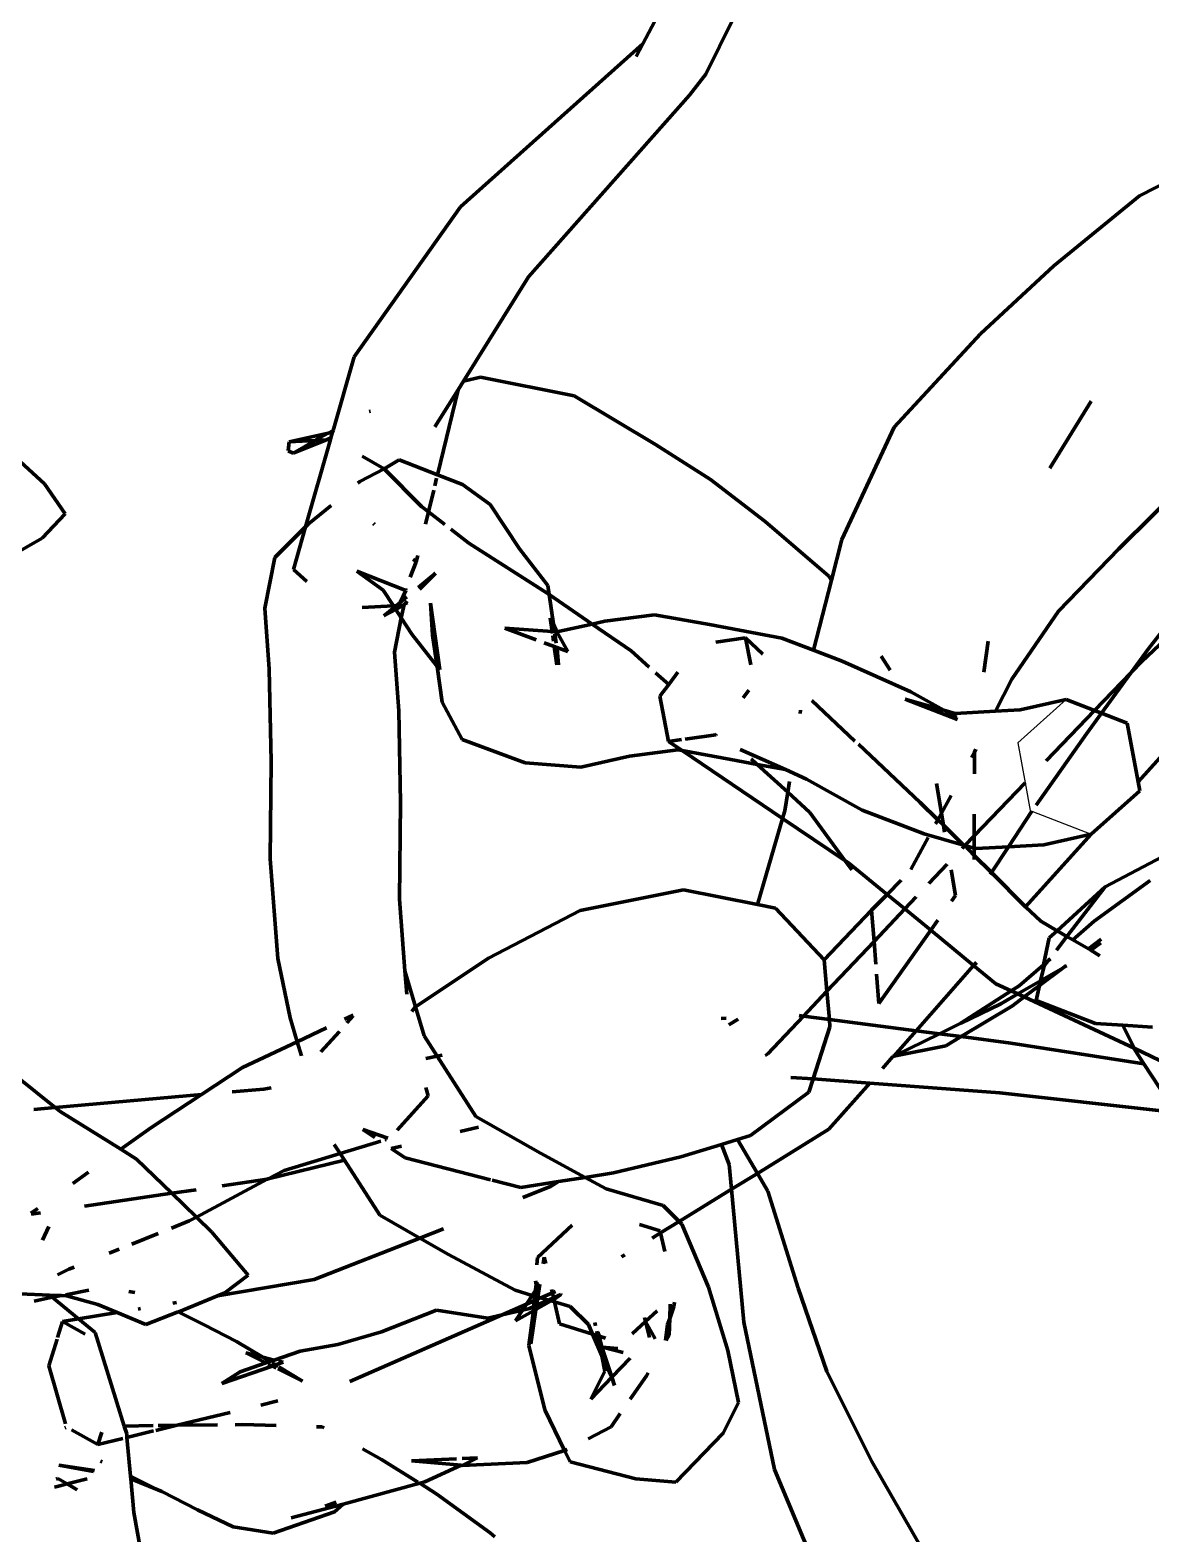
# Model space of a CAD drawing. Header units: millimetres. Extents: x 4307 to 31003, y 2809 to 20009.
# Drawn here: x 8052.2 to 8106, y 17218.3 to 17290.5 of the extents above; entities that cross this region are included whole.
import ezdxf

# ---------------------------------------------------------------- set-up
doc = ezdxf.new("R2010")
doc.units = ezdxf.units.MM
doc.layers.add('ProfileEdges', color=7, linetype='Continuous')

msp = doc.modelspace()

# ---------------------------------------------------------------- linework, layer by layer
for p, q in [((8101.981, 17258.342), (8099.652, 17256.252)), ((8099.652, 17256.252), (8100.007, 17254.338)), ((8100.007, 17254.338), (8100.252, 17253.016)), ((8100.252, 17253.016), (8100.336, 17252.983)), ((8100.336, 17252.983), (8103.181, 17251.87))]:
    msp.add_line(p, q)
at = {"layer": 'ProfileEdges', "lineweight": 211}
for p, q in [((8084.227, 17294.644), (8081.653, 17289.806)), ((8085.992, 17291.007), (8084.674, 17288.353)), ((8081.653, 17289.806), (8072.912, 17281.981)), ((8081.653, 17289.806), (8081.332, 17289.204)), ((8083.891, 17287.336), (8084.674, 17288.353)), ((8076.175, 17278.617), (8083.891, 17287.336)), ((8105.499, 17282.518), (8110.691, 17285.163)), ((8101.378, 17279.156), (8105.499, 17282.518)), ((8067.804, 17274.791), (8072.912, 17281.981)), ((8097.862, 17275.892), (8101.378, 17279.156)), ((8073.051, 17273.623), (8076.175, 17278.617)), ((8093.719, 17271.402), (8097.862, 17275.892)), ((8066.789, 17271.241), (8067.804, 17274.791)), ((8073.864, 17273.808), (8073.051, 17273.623)), ((8078.369, 17272.909), (8073.864, 17273.808)), ((8071.677, 17271.427), (8072.79, 17273.206)), ((8072.79, 17273.206), (8071.798, 17269.121)), ((8072.79, 17273.206), (8073.051, 17273.623)), ((8049.012, 17272.273), (8052.937, 17268.686)), ((8082.26, 17270.577), (8078.369, 17272.909)), ((8101.2, 17269.438), (8103.174, 17272.652)), ((8068.578, 17272.184), (8068.527, 17272.157)), ((8064.68, 17270.706), (8066.548, 17271.115)), ((8066.144, 17270.902), (8065.925, 17270.775)), ((8066.548, 17271.115), (8066.144, 17270.902)), ((8066.689, 17270.892), (8066.473, 17270.806)), ((8066.789, 17271.241), (8066.548, 17271.115)), ((8066.548, 17271.115), (8066.766, 17271.162)), ((8066.667, 17270.817), (8066.689, 17270.892)), ((8066.689, 17270.892), (8066.766, 17271.162)), ((8066.766, 17271.162), (8066.789, 17271.241)), ((8091.209, 17266.019), (8093.719, 17271.402)), ((8064.639, 17270.272), (8064.68, 17270.706)), ((8064.868, 17270.167), (8064.639, 17270.272)), ((8064.68, 17270.706), (8065.925, 17270.775)), ((8066.473, 17270.806), (8064.868, 17270.167)), ((8065.925, 17270.775), (8064.868, 17270.167)), ((8065.466, 17266.619), (8066.667, 17270.817)), ((8065.925, 17270.775), (8066.473, 17270.806)), ((8066.473, 17270.806), (8066.667, 17270.817)), ((8084.907, 17268.893), (8082.26, 17270.577)), ((8068.079, 17268.806), (8069.241, 17269.403)), ((8068.191, 17270.019), (8069.241, 17269.403)), ((8069.241, 17269.403), (8069.96, 17269.837)), ((8069.241, 17269.403), (8071.04, 17267.596)), ((8071.798, 17269.121), (8069.96, 17269.837)), ((8108.618, 17269.652), (8104.511, 17265.562)), ((8052.937, 17268.686), (8053.935, 17267.253)), ((8068.079, 17268.806), (8067.981, 17268.726)), ((8071.759, 17268.96), (8071.671, 17268.598)), ((8072.998, 17268.654), (8071.798, 17269.121)), ((8087.53, 17266.879), (8084.907, 17268.893)), ((8071.62, 17268.391), (8071.366, 17267.344)), ((8074.337, 17267.703), (8072.998, 17268.654)), ((8053.935, 17267.253), (8052.824, 17266.075)), ((8066.691, 17267.656), (8065.596, 17266.748)), ((8071.04, 17267.596), (8071.366, 17267.344)), ((8071.366, 17267.344), (8071.222, 17266.753)), ((8071.366, 17267.344), (8072.158, 17266.732)), ((8075.731, 17265.567), (8074.337, 17267.703)), ((8065.466, 17266.619), (8064.001, 17265.16)), ((8064.884, 17264.585), (8065.466, 17266.619)), ((8065.596, 17266.748), (8065.466, 17266.619)), ((8068.73, 17266.79), (8068.782, 17266.743)), ((8072.446, 17266.509), (8073.31, 17265.841)), ((8090.585, 17264.252), (8087.53, 17266.879)), ((8052.824, 17266.075), (8048.572, 17263.653)), ((8073.31, 17265.841), (8077.067, 17263.444)), ((8090.707, 17264.065), (8091.209, 17266.019)), ((8112.094, 17266.263), (8105.602, 17260.161)), ((8063.506, 17262.723), (8064.001, 17265.16)), ((8070.634, 17265.074), (8070.782, 17264.941)), ((8070.857, 17265.251), (8070.782, 17264.941)), ((8077.101, 17263.811), (8075.731, 17265.567)), ((8104.511, 17265.562), (8101.61, 17262.576)), ((8065.523, 17264.009), (8064.884, 17264.585)), ((8067.932, 17264.491), (8069.193, 17263.59)), ((8067.932, 17264.491), (8070.282, 17263.576)), ((8070.782, 17264.941), (8070.491, 17264.212)), ((8071.709, 17264.408), (8070.876, 17263.718)), ((8070.937, 17263.64), (8071.709, 17264.408)), ((8108.714, 17264.363), (8105.914, 17260.758)), ((8070.271, 17263.66), (8070.282, 17263.576)), ((8077.163, 17263.378), (8077.101, 17263.811)), ((8089.845, 17260.708), (8090.707, 17264.065)), ((8090.707, 17264.065), (8090.585, 17264.252)), ((8069.193, 17263.59), (8069.682, 17262.841)), ((8069.798, 17262.664), (8070.195, 17262.902)), ((8070.005, 17262.995), (8069.829, 17262.849)), ((8070.005, 17262.995), (8069.95, 17262.857)), ((8070.282, 17263.576), (8070.005, 17262.995)), ((8070.325, 17263.261), (8070.005, 17262.995)), ((8070.064, 17262.256), (8070.195, 17262.902)), ((8070.195, 17262.902), (8070.353, 17263.06)), ((8070.195, 17262.902), (8070.365, 17262.976)), ((8071.459, 17262.968), (8071.918, 17259.754)), ((8071.569, 17261.418), (8071.459, 17262.968)), ((8077.067, 17263.444), (8077.163, 17263.378)), ((8077.365, 17261.958), (8077.163, 17263.378)), ((8077.163, 17263.378), (8079.218, 17261.959)), ((8063.725, 17259.798), (8063.506, 17262.723)), ((8069.682, 17262.841), (8068.182, 17262.75)), ((8069.73, 17262.767), (8069.227, 17262.35)), ((8069.227, 17262.35), (8069.798, 17262.664)), ((8069.829, 17262.849), (8069.682, 17262.841)), ((8069.682, 17262.841), (8069.73, 17262.767)), ((8069.829, 17262.849), (8069.73, 17262.767)), ((8069.73, 17262.767), (8069.798, 17262.664)), ((8069.731, 17260.616), (8070.064, 17262.256)), ((8069.798, 17262.664), (8070.064, 17262.256)), ((8069.95, 17262.857), (8069.829, 17262.849)), ((8070.064, 17262.256), (8070.571, 17261.481)), ((8077.304, 17261.597), (8077.211, 17262.25)), ((8077.365, 17261.958), (8077.211, 17262.25)), ((8079.833, 17262.097), (8082.218, 17262.407)), ((8082.218, 17262.407), (8084.862, 17261.932)), ((8101.61, 17262.576), (8099.371, 17259.314)), ((8070.571, 17261.481), (8071.783, 17259.926)), ((8075.03, 17261.766), (8076.54, 17261.204)), ((8075.03, 17261.766), (8077.304, 17261.597)), ((8077.318, 17261.5), (8077.304, 17261.597)), ((8077.304, 17261.597), (8077.418, 17261.589)), ((8077.418, 17261.589), (8077.365, 17261.958)), ((8077.528, 17261.58), (8077.365, 17261.958)), ((8077.425, 17261.541), (8077.418, 17261.589)), ((8077.418, 17261.589), (8077.528, 17261.58)), ((8077.495, 17261.045), (8077.431, 17261.496)), ((8077.528, 17261.58), (8079.218, 17261.959)), ((8078.064, 17260.636), (8077.528, 17261.58)), ((8079.218, 17261.959), (8079.833, 17262.097)), ((8079.218, 17261.959), (8081.091, 17260.666)), ((8084.862, 17261.932), (8088.326, 17261.288)), ((8071.783, 17259.926), (8071.569, 17261.418)), ((8076.928, 17261.059), (8077.407, 17260.881)), ((8077.371, 17261.134), (8077.331, 17261.41)), ((8077.535, 17259.995), (8077.407, 17260.881)), ((8077.407, 17260.881), (8077.525, 17260.837)), ((8077.559, 17260.597), (8077.525, 17260.837)), ((8077.525, 17260.837), (8078.064, 17260.636)), ((8085.169, 17261.094), (8086.584, 17261.293)), ((8087.421, 17260.506), (8086.584, 17261.293)), ((8086.584, 17261.293), (8086.836, 17260)), ((8089.845, 17260.708), (8088.326, 17261.288)), ((8098.03, 17259.643), (8098.232, 17261.142)), ((8105.914, 17260.758), (8105.097, 17259.635)), ((8069.941, 17257.794), (8069.731, 17260.616)), ((8077.559, 17260.597), (8077.602, 17260.004)), ((8081.091, 17260.666), (8081.962, 17259.894)), ((8089.822, 17260.618), (8089.845, 17260.708)), ((8091.228, 17260.179), (8089.845, 17260.708)), ((8094.529, 17258.7), (8091.228, 17260.179)), ((8093.527, 17259.749), (8093.09, 17260.419)), ((8105.602, 17260.161), (8105.097, 17259.635)), ((8063.814, 17255.362), (8063.725, 17259.798)), ((8071.783, 17259.926), (8071.918, 17259.754)), ((8072.031, 17258.202), (8071.783, 17259.926)), ((8082.271, 17259.621), (8082.9, 17259.064)), ((8082.9, 17259.064), (8083.33, 17259.644)), ((8099.371, 17259.314), (8098.581, 17257.777)), ((8105.097, 17259.635), (8103.343, 17257.81)), ((8105.097, 17259.635), (8103.674, 17257.68)), ((8082.475, 17258.491), (8082.9, 17259.064)), ((8086.748, 17258.78), (8086.474, 17258.412)), ((8096.098, 17257.829), (8094.529, 17258.7)), ((8072.031, 17258.202), (8072.981, 17256.42)), ((8082.897, 17256.325), (8082.475, 17258.491)), ((8089.205, 17257.668), (8089.231, 17257.83)), ((8091.839, 17256.346), (8089.777, 17258.287)), ((8096.76, 17257.385), (8094.25, 17258.352)), ((8094.25, 17258.352), (8096.098, 17257.829)), ((8098.581, 17257.777), (8099.769, 17257.841)), ((8099.769, 17257.841), (8101.981, 17258.342)), ((8103.343, 17257.81), (8101.981, 17258.342)), ((8070.02, 17253.388), (8069.941, 17257.794)), ((8096.722, 17257.483), (8096.098, 17257.829)), ((8096.098, 17257.829), (8096.648, 17257.673)), ((8096.648, 17257.673), (8098.581, 17257.777)), ((8103.343, 17257.81), (8101.025, 17255.397)), ((8103.674, 17257.68), (8102.949, 17256.683)), ((8103.674, 17257.68), (8103.343, 17257.81)), ((8104.911, 17257.197), (8103.674, 17257.68)), ((8105.432, 17254.385), (8104.911, 17257.197)), ((8108.267, 17257.535), (8105.432, 17254.385)), ((8072.981, 17256.42), (8076.015, 17255.291)), ((8083.52, 17256.413), (8082.897, 17256.325)), ((8085.163, 17256.644), (8083.685, 17256.436)), ((8085.201, 17256.696), (8085.163, 17256.644)), ((8102.949, 17256.683), (8100.533, 17253.269)), ((8081.016, 17255.621), (8083.34, 17255.923)), ((8083.549, 17255.885), (8082.897, 17256.325)), ((8083.34, 17255.923), (8083.549, 17255.885)), ((8083.549, 17255.885), (8085.875, 17255.46)), ((8088.366, 17252.633), (8083.549, 17255.885)), ((8086.327, 17255.945), (8088.498, 17254.972)), ((8094.975, 17253.394), (8092.008, 17256.187)), ((8097.574, 17255.818), (8097.434, 17255.547)), ((8097.571, 17254.773), (8097.574, 17255.818)), ((8097.647, 17255.96), (8097.574, 17255.818)), ((8063.814, 17255.362), (8063.769, 17250.685)), ((8076.015, 17255.291), (8078.674, 17255.096)), ((8078.674, 17255.096), (8081.016, 17255.621)), ((8085.875, 17255.46), (8087.148, 17255.223)), ((8086.853, 17255.493), (8087.148, 17255.223)), ((8087.148, 17255.223), (8088.498, 17254.972)), ((8087.148, 17255.223), (8088.612, 17253.885)), ((8088.498, 17254.972), (8089.52, 17254.514)), ((8088.612, 17253.885), (8088.692, 17254.399)), ((8089.52, 17254.514), (8092.191, 17253.033)), ((8095.989, 17252.886), (8095.748, 17254.304)), ((8100.007, 17254.338), (8097.561, 17251.792)), ((8105.51, 17253.961), (8105.432, 17254.385)), ((8088.473, 17253.002), (8088.612, 17253.885)), ((8088.612, 17253.885), (8089.667, 17252.921)), ((8096.451, 17253.733), (8095.989, 17252.886)), ((8103.181, 17251.87), (8105.51, 17253.961)), ((8069.976, 17248.759), (8070.02, 17253.388)), ((8088.366, 17252.633), (8088.473, 17253.002)), ((8089.667, 17252.921), (8091.356, 17250.614)), ((8092.191, 17253.033), (8095.154, 17251.892)), ((8094.975, 17253.394), (8095.815, 17252.568)), ((8095.989, 17252.886), (8095.815, 17252.568)), ((8096.088, 17252.299), (8095.989, 17252.886)), ((8097.561, 17251.792), (8097.564, 17252.829)), ((8100.336, 17252.983), (8099.204, 17251.264)), ((8087.166, 17248.492), (8088.366, 17252.633)), ((8091.356, 17250.614), (8088.366, 17252.633)), ((8095.815, 17252.568), (8095.707, 17252.369)), ((8095.815, 17252.568), (8096.088, 17252.299)), ((8096.145, 17251.964), (8096.088, 17252.299)), ((8096.088, 17252.299), (8097.05, 17251.354)), ((8095.354, 17251.722), (8094.515, 17250.182)), ((8095.154, 17251.892), (8097.05, 17251.354)), ((8097.121, 17251.334), (8096.983, 17251.191)), ((8097.05, 17251.354), (8097.121, 17251.334)), ((8097.561, 17251.792), (8097.121, 17251.334)), ((8097.121, 17251.334), (8097.559, 17251.21)), ((8097.121, 17251.334), (8097.558, 17250.855)), ((8097.559, 17251.21), (8097.561, 17251.792)), ((8099.204, 17251.264), (8100.909, 17251.355)), ((8103.181, 17251.87), (8100.028, 17248.381)), ((8100.909, 17251.355), (8103.181, 17251.87)), ((8107.794, 17251.426), (8103.851, 17249.353)), ((8064.136, 17245.91), (8063.769, 17250.685)), ((8091.356, 17250.614), (8091.685, 17250.164)), ((8091.522, 17250.502), (8091.356, 17250.614)), ((8097.557, 17250.661), (8097.558, 17250.855)), ((8097.558, 17250.855), (8097.559, 17251.21)), ((8097.558, 17250.855), (8098.394, 17250.032)), ((8097.559, 17251.21), (8097.663, 17251.18)), ((8097.663, 17251.18), (8099.204, 17251.264)), ((8099.204, 17251.264), (8098.394, 17250.032)), ((8093.383, 17248.975), (8091.522, 17250.502)), ((8096.258, 17250.433), (8095.383, 17249.508)), ((8096.661, 17248.929), (8096.453, 17250.156)), ((8098.394, 17250.032), (8098.335, 17249.943)), ((8098.394, 17250.032), (8100.028, 17248.381)), ((8083.617, 17249.205), (8078.657, 17248.214)), ((8087.166, 17248.492), (8083.617, 17249.205)), ((8094.052, 17249.669), (8093.383, 17248.975)), ((8101.547, 17247.242), (8103.851, 17249.353)), ((8103.851, 17249.353), (8102.015, 17246.969)), ((8106.002, 17249.652), (8103.319, 17247.696)), ((8070.24, 17245.316), (8069.976, 17248.759)), ((8088.033, 17248.318), (8087.166, 17248.492)), ((8093.383, 17248.975), (8092.641, 17248.22)), ((8094.226, 17248.284), (8093.383, 17248.975)), ((8094.782, 17248.871), (8094.226, 17248.284)), ((8096.471, 17248.662), (8096.661, 17248.929)), ((8078.657, 17248.214), (8074.251, 17245.928)), ((8090.359, 17245.839), (8088.033, 17248.318)), ((8092.641, 17248.22), (8090.359, 17245.839)), ((8092.641, 17248.22), (8092.755, 17246.728)), ((8094.226, 17248.284), (8092.755, 17246.728)), ((8095.476, 17247.26), (8094.226, 17248.284)), ((8095.476, 17247.26), (8095.817, 17247.74)), ((8100.028, 17248.381), (8100.768, 17247.698)), ((8092.982, 17243.748), (8095.476, 17247.26)), ((8097.536, 17245.571), (8095.476, 17247.26)), ((8101.547, 17247.242), (8100.768, 17247.698)), ((8101.165, 17246.892), (8101.547, 17247.242)), ((8102.015, 17246.969), (8101.547, 17247.242)), ((8103.319, 17247.696), (8102.29, 17246.808)), ((8092.755, 17246.728), (8090.491, 17244.334)), ((8092.755, 17246.728), (8092.838, 17245.642)), ((8101.165, 17246.892), (8100.892, 17245.602)), ((8102.015, 17246.969), (8101.511, 17246.313)), ((8102.29, 17246.808), (8102.015, 17246.969)), ((8103.042, 17246.369), (8102.29, 17246.808)), ((8103.042, 17246.369), (8103.652, 17246.83)), ((8103.16, 17246.3), (8103.042, 17246.369)), ((8103.641, 17246.655), (8103.16, 17246.3)), ((8103.6, 17246.042), (8103.16, 17246.3)), ((8064.136, 17245.91), (8064.733, 17243.063)), ((8074.251, 17245.928), (8070.751, 17243.585)), ((8090.491, 17244.334), (8090.359, 17245.839)), ((8097.536, 17245.571), (8094.773, 17242.443)), ((8097.667, 17245.719), (8097.536, 17245.571)), ((8098.603, 17244.696), (8097.536, 17245.571)), ((8100.892, 17245.602), (8099.72, 17244.592)), ((8101.104, 17245.786), (8100.892, 17245.602)), ((8100.892, 17245.602), (8100.923, 17245.55)), ((8101.104, 17245.786), (8100.923, 17245.55)), ((8101.189, 17245.896), (8101.104, 17245.786)), ((8101.218, 17245.884), (8101.104, 17245.786)), ((8101.837, 17245.464), (8101.98, 17245.571)), ((8102.005, 17245.561), (8101.837, 17245.464)), ((8070.24, 17245.316), (8070.751, 17243.585)), ((8070.326, 17244.203), (8070.24, 17245.316)), ((8092.875, 17245.152), (8092.982, 17243.748)), ((8100.699, 17244.61), (8101.837, 17245.464)), ((8100.923, 17245.55), (8100.753, 17244.837)), ((8101.837, 17245.464), (8100.753, 17244.837)), ((8090.491, 17244.334), (8089.367, 17243.145)), ((8090.61, 17242.984), (8090.491, 17244.334)), ((8099.343, 17244.35), (8096.921, 17242.798)), ((8099.343, 17244.35), (8098.603, 17244.696)), ((8099.658, 17244.204), (8098.848, 17243.736)), ((8099.72, 17244.592), (8099.343, 17244.35)), ((8099.658, 17244.204), (8099.343, 17244.35)), ((8100.753, 17244.837), (8099.658, 17244.204)), ((8099.967, 17244.06), (8099.658, 17244.204)), ((8099.967, 17244.06), (8100.699, 17244.61)), ((8100.699, 17244.61), (8100.53, 17243.898)), ((8100.753, 17244.837), (8100.699, 17244.61)), ((8070.693, 17243.546), (8070.574, 17243.361)), ((8070.751, 17243.585), (8070.693, 17243.546)), ((8070.751, 17243.585), (8071.162, 17242.19)), ((8096.921, 17242.798), (8098.848, 17243.736)), ((8096.944, 17242.16), (8099.405, 17243.638)), ((8099.405, 17243.638), (8099.967, 17244.06)), ((8105.235, 17241.603), (8099.967, 17244.06)), ((8100.53, 17243.898), (8103.387, 17242.789)), ((8065.072, 17241.914), (8064.733, 17243.063)), ((8067.344, 17242.989), (8067.753, 17243.183)), ((8067.454, 17242.813), (8067.756, 17243.148)), ((8085.421, 17243.024), (8085.664, 17243.051)), ((8086.233, 17243.002), (8085.783, 17242.719)), ((8089.367, 17243.145), (8087.637, 17241.316)), ((8089.367, 17243.145), (8089.165, 17243.172)), ((8090.61, 17242.984), (8089.367, 17243.145)), ((8090.641, 17242.635), (8090.61, 17242.984)), ((8094.773, 17242.443), (8090.61, 17242.984)), ((8096.921, 17242.798), (8095.893, 17242.297)), ((8103.387, 17242.789), (8104.691, 17242.704)), ((8104.691, 17242.704), (8106.119, 17242.612)), ((8105.235, 17241.603), (8104.691, 17242.704)), ((8065.072, 17241.914), (8066.481, 17242.581)), ((8066.205, 17241.429), (8067.092, 17242.412)), ((8071.162, 17242.19), (8071.788, 17241.216)), ((8089.828, 17240.125), (8090.641, 17242.635)), ((8094.773, 17242.443), (8093.698, 17241.227)), ((8095.893, 17242.297), (8093.698, 17241.227)), ((8095.893, 17242.297), (8094.773, 17242.443)), ((8096.944, 17242.16), (8095.893, 17242.297)), ((8096.199, 17241.713), (8096.944, 17242.16)), ((8099.322, 17241.851), (8096.944, 17242.16)), ((8062.448, 17240.672), (8065.072, 17241.914)), ((8065.271, 17241.241), (8065.072, 17241.914)), ((8072.025, 17241.261), (8071.788, 17241.216)), ((8087.527, 17241.249), (8087.637, 17241.316)), ((8093.698, 17241.227), (8096.199, 17241.713)), ((8099.322, 17241.851), (8105.712, 17240.855)), ((8105.27, 17241.531), (8105.235, 17241.603)), ((8107.312, 17240.605), (8105.235, 17241.603)), ((8105.712, 17240.855), (8105.27, 17241.531)), ((8060.473, 17239.373), (8062.448, 17240.672)), ((8071.788, 17241.216), (8071.239, 17241.112)), ((8071.788, 17241.216), (8073.647, 17238.321)), ((8093.663, 17241.209), (8093.165, 17240.624)), ((8093.698, 17241.227), (8093.663, 17241.209)), ((8107.237, 17238.516), (8105.712, 17240.855)), ((8051.573, 17240.268), (8053.457, 17238.755)), ((8089.828, 17240.125), (8088.768, 17240.203)), ((8089.62, 17239.485), (8089.828, 17240.125)), ((8092.549, 17239.925), (8089.828, 17240.125)), ((8092.549, 17239.925), (8090.593, 17237.711)), ((8098.801, 17239.465), (8092.549, 17239.925)), ((8053.457, 17238.755), (8060.473, 17239.373)), ((8058.041, 17237.773), (8060.473, 17239.373)), ((8061.943, 17239.503), (8063.462, 17239.636)), ((8063.822, 17239.705), (8063.462, 17239.636)), ((8071.352, 17239.323), (8069.863, 17237.674)), ((8071.239, 17239.721), (8071.352, 17239.323)), ((8086.822, 17237.414), (8089.62, 17239.485)), ((8106.699, 17238.577), (8098.801, 17239.465)), ((8052.424, 17238.664), (8053.457, 17238.755)), ((8053.457, 17238.755), (8053.695, 17238.564)), ((8053.695, 17238.564), (8056.601, 17236.75)), ((8058.041, 17237.773), (8056.601, 17236.75)), ((8069.423, 17237.287), (8068.219, 17237.695)), ((8068.219, 17237.695), (8068.791, 17237.31)), ((8073.767, 17237.819), (8072.883, 17237.6)), ((8073.647, 17238.321), (8076.744, 17236.561)), ((8087.154, 17235.595), (8090.593, 17237.711)), ((8067.126, 17236.546), (8066.846, 17236.982)), ((8067.126, 17236.546), (8069.086, 17237.14)), ((8069.278, 17237.198), (8069.344, 17237.218)), ((8070.071, 17236.906), (8069.574, 17236.784)), ((8083.484, 17236.381), (8085.441, 17236.987)), ((8085.441, 17236.987), (8086.204, 17237.223)), ((8085.799, 17236.025), (8085.441, 17236.987)), ((8086.204, 17237.223), (8086.822, 17237.414)), ((8086.204, 17237.223), (8087.154, 17235.595)), ((8056.601, 17236.75), (8057.348, 17236.284)), ((8057.348, 17236.284), (8059.046, 17234.638)), ((8067.33, 17236.23), (8063.681, 17235.329)), ((8064.438, 17235.731), (8067.126, 17236.546)), ((8067.33, 17236.23), (8067.126, 17236.546)), ((8069.028, 17233.589), (8067.33, 17236.23)), ((8069.574, 17236.784), (8070.25, 17236.336)), ((8070.25, 17236.336), (8074.348, 17235.285)), ((8076.744, 17236.561), (8078.889, 17235.401)), ((8080.257, 17235.618), (8083.484, 17236.381)), ((8055.055, 17235.651), (8054.296, 17235.112)), ((8063.681, 17235.329), (8064.438, 17235.731)), ((8078.889, 17235.401), (8080.257, 17235.618)), ((8085.912, 17234.83), (8085.799, 17236.025)), ((8085.912, 17234.83), (8087.154, 17235.595)), ((8087.154, 17235.595), (8087.651, 17234.746)), ((8060.21, 17234.81), (8059.046, 17234.638)), ((8060.227, 17233.493), (8063.629, 17235.316)), ((8063.629, 17235.316), (8061.472, 17234.997)), ((8063.681, 17235.329), (8063.629, 17235.316)), ((8074.431, 17235.263), (8075.807, 17234.91)), ((8075.807, 17234.91), (8077.615, 17235.198)), ((8077.231, 17234.964), (8075.89, 17234.436)), ((8077.231, 17234.964), (8077.615, 17235.198)), ((8077.615, 17235.198), (8078.889, 17235.401)), ((8078.889, 17235.401), (8079.899, 17234.854)), ((8079.899, 17234.854), (8082.628, 17234.056)), ((8083.404, 17233.287), (8085.912, 17234.83)), ((8086.511, 17228.446), (8085.912, 17234.83)), ((8087.651, 17234.746), (8089.109, 17230.091)), ((8059.046, 17234.638), (8054.864, 17234.019)), ((8059.046, 17234.638), (8060.227, 17233.493)), ((8082.628, 17234.056), (8083.404, 17233.287)), ((8052.278, 17233.69), (8052.433, 17233.788)), ((8052.742, 17233.705), (8052.3, 17233.639)), ((8052.61, 17233.915), (8052.433, 17233.788)), ((8059.026, 17232.967), (8059.889, 17233.313)), ((8059.889, 17233.313), (8060.227, 17233.493)), ((8060.227, 17233.493), (8060.974, 17232.768)), ((8069.028, 17233.589), (8070.955, 17232.492)), ((8053.149, 17233.053), (8052.841, 17232.383)), ((8057.126, 17232.205), (8058.392, 17232.713)), ((8060.974, 17232.768), (8062.706, 17230.706)), ((8072.09, 17232.939), (8070.955, 17232.492)), ((8076.601, 17231.564), (8078.263, 17233.108)), ((8082.488, 17232.841), (8081.495, 17233.149)), ((8082.111, 17232.491), (8082.512, 17232.738)), ((8082.512, 17232.738), (8082.488, 17232.841)), ((8082.512, 17232.738), (8083.404, 17233.287)), ((8082.713, 17231.847), (8082.512, 17232.738)), ((8083.404, 17233.287), (8083.531, 17233.162)), ((8083.531, 17233.162), (8084.804, 17230.13)), ((8056.034, 17231.767), (8056.524, 17231.963)), ((8070.955, 17232.492), (8065.885, 17230.495)), ((8070.955, 17232.492), (8072.33, 17231.709)), ((8075.523, 17229.982), (8072.33, 17231.709)), ((8076.601, 17231.564), (8076.574, 17231.21)), ((8076.928, 17231.579), (8076.879, 17231.249)), ((8076.999, 17231.264), (8076.928, 17231.579)), ((8080.636, 17231.584), (8080.793, 17231.68)), ((8054.101, 17230.991), (8053.556, 17230.722)), ((8054.101, 17230.991), (8054.368, 17231.099)), ((8065.885, 17230.495), (8061.245, 17229.721)), ((8062.706, 17230.706), (8061.594, 17229.864)), ((8076.513, 17230.434), (8076.544, 17230.257)), ((8053.172, 17229.755), (8051.75, 17229.809)), ((8053.172, 17229.755), (8053.311, 17229.647)), ((8053.758, 17229.732), (8053.172, 17229.755)), ((8053.758, 17229.732), (8053.311, 17229.647)), ((8053.986, 17229.723), (8053.758, 17229.732)), ((8055.066, 17229.982), (8053.965, 17229.772)), ((8055.493, 17229.297), (8053.986, 17229.723)), ((8057.267, 17229.874), (8056.991, 17229.924)), ((8061.245, 17229.721), (8059.385, 17228.957)), ((8061.594, 17229.864), (8061.245, 17229.721)), ((8076.349, 17229.74), (8075.523, 17229.982)), ((8076.349, 17229.74), (8076.066, 17229.312)), ((8076.474, 17229.929), (8076.349, 17229.74)), ((8076.457, 17229.708), (8076.349, 17229.74)), ((8076.457, 17229.708), (8076.439, 17229.476)), ((8076.474, 17229.929), (8076.457, 17229.708)), ((8076.616, 17229.661), (8076.457, 17229.708)), ((8076.511, 17229.985), (8076.474, 17229.929)), ((8076.709, 17230.283), (8076.511, 17229.985)), ((8076.511, 17229.985), (8076.544, 17230.257)), ((8076.593, 17230.392), (8076.544, 17230.257)), ((8076.616, 17229.661), (8076.709, 17230.283)), ((8077.317, 17229.86), (8076.764, 17229.618)), ((8077.317, 17229.86), (8077.281, 17230.019)), ((8077.46, 17229.922), (8077.317, 17229.86)), ((8077.371, 17229.62), (8077.317, 17229.86)), ((8077.371, 17229.62), (8077.729, 17229.777)), ((8077.389, 17229.541), (8077.729, 17229.777)), ((8077.729, 17229.777), (8077.773, 17229.753)), ((8085.741, 17227.1), (8084.804, 17230.13)), ((8089.109, 17230.091), (8090.483, 17226.091)), ((8052.443, 17229.465), (8053.311, 17229.647)), ((8053.311, 17229.647), (8054.575, 17228.608)), ((8056.421, 17228.916), (8055.493, 17229.297)), ((8057.541, 17229.103), (8057.427, 17229.084)), ((8059.27, 17229.391), (8059.102, 17229.363)), ((8069.11, 17227.995), (8071.755, 17229.025)), ((8074.212, 17228.642), (8071.755, 17229.025)), ((8076.066, 17229.312), (8074.909, 17228.806)), ((8074.909, 17228.806), (8075.882, 17229.035)), ((8075.882, 17229.035), (8075.54, 17228.518)), ((8075.54, 17228.518), (8076.402, 17228.995)), ((8076.066, 17229.312), (8075.882, 17229.035)), ((8075.882, 17229.035), (8076.216, 17229.114)), ((8076.439, 17229.476), (8076.066, 17229.312)), ((8076.187, 17227.339), (8076.402, 17228.995)), ((8076.216, 17229.114), (8076.418, 17229.202)), ((8076.278, 17227.407), (8076.526, 17229.064)), ((8076.402, 17228.995), (8076.278, 17227.407)), ((8076.418, 17229.202), (8076.402, 17228.995)), ((8076.402, 17228.995), (8076.526, 17229.064)), ((8076.418, 17229.202), (8076.439, 17229.476)), ((8076.418, 17229.202), (8076.556, 17229.263)), ((8076.598, 17229.545), (8076.439, 17229.476)), ((8076.526, 17229.064), (8077.263, 17229.471)), ((8076.526, 17229.064), (8076.556, 17229.263)), ((8076.556, 17229.263), (8076.598, 17229.545)), ((8076.556, 17229.263), (8077.124, 17229.512)), ((8076.598, 17229.545), (8076.616, 17229.661)), ((8076.764, 17229.618), (8076.598, 17229.545)), ((8076.764, 17229.618), (8076.616, 17229.661)), ((8077.124, 17229.512), (8076.764, 17229.618)), ((8077.124, 17229.512), (8077.371, 17229.62)), ((8077.263, 17229.471), (8077.124, 17229.512)), ((8077.263, 17229.471), (8077.389, 17229.541)), ((8077.415, 17229.427), (8077.263, 17229.471)), ((8077.389, 17229.541), (8077.371, 17229.62)), ((8077.415, 17229.427), (8077.389, 17229.541)), ((8077.654, 17228.369), (8077.415, 17229.427)), ((8078.176, 17229.204), (8077.415, 17229.427)), ((8079.048, 17228.344), (8078.176, 17229.204)), ((8081.79, 17228.488), (8082.341, 17228.999)), ((8082.971, 17229.313), (8082.948, 17228.634)), ((8082.948, 17228.634), (8083.152, 17229.203)), ((8083.184, 17229.42), (8083.152, 17229.203)), ((8053.566, 17227.721), (8053.799, 17228.479)), ((8054.575, 17228.608), (8053.799, 17228.479)), ((8053.799, 17228.479), (8054.896, 17227.878)), ((8056.421, 17228.916), (8054.575, 17228.608)), ((8054.575, 17228.608), (8055.372, 17227.957)), ((8057.809, 17228.348), (8056.421, 17228.916)), ((8059.353, 17228.944), (8057.809, 17228.348)), ((8059.385, 17228.957), (8059.353, 17228.944)), ((8060.595, 17228.327), (8059.353, 17228.944)), ((8062.152, 17227.524), (8060.595, 17228.327)), ((8074.909, 17228.806), (8067.601, 17225.607)), ((8074.212, 17228.642), (8074.909, 17228.806)), ((8079.247, 17227.876), (8077.654, 17228.369)), ((8079.247, 17227.876), (8079.048, 17228.344)), ((8079.392, 17228.27), (8079.356, 17228.445)), ((8081.148, 17227.891), (8081.79, 17228.488)), ((8081.79, 17228.488), (8081.742, 17228.681)), ((8081.982, 17227.711), (8081.79, 17228.488)), ((8082.242, 17227.655), (8081.79, 17228.488)), ((8082.841, 17228.334), (8082.748, 17227.575)), ((8082.841, 17228.334), (8082.948, 17228.634)), ((8082.948, 17228.634), (8082.922, 17227.832)), ((8087.971, 17221.385), (8086.511, 17228.446)), ((8053.147, 17226.358), (8053.538, 17227.63)), ((8055.372, 17227.957), (8056.768, 17223.457)), ((8063.411, 17226.773), (8062.152, 17227.524)), ((8069.11, 17227.995), (8067.015, 17227.377)), ((8079.488, 17227.801), (8079.247, 17227.876)), ((8079.685, 17226.845), (8079.247, 17227.876)), ((8079.488, 17227.801), (8079.443, 17228.024)), ((8079.685, 17226.845), (8079.488, 17227.801)), ((8079.562, 17227.778), (8079.488, 17227.801)), ((8079.501, 17227.976), (8079.562, 17227.778)), ((8079.562, 17227.778), (8079.692, 17227.26)), ((8079.858, 17227.687), (8079.562, 17227.778)), ((8082.922, 17227.832), (8082.776, 17227.571)), ((8062.595, 17226.978), (8063.562, 17226.497)), ((8063.411, 17226.773), (8062.595, 17226.978)), ((8065.214, 17227.07), (8063.959, 17226.635)), ((8067.015, 17227.377), (8065.214, 17227.07)), ((8076.187, 17227.339), (8076.951, 17224.244)), ((8079.836, 17226.11), (8079.685, 17226.845)), ((8080.169, 17225.816), (8079.685, 17226.845)), ((8079.692, 17227.26), (8079.723, 17227.258)), ((8079.692, 17227.26), (8080.169, 17225.816)), ((8079.723, 17227.258), (8080.463, 17227.196)), ((8079.723, 17227.258), (8080.709, 17226.996)), ((8086.255, 17224.601), (8085.741, 17227.1)), ((8053.952, 17223.575), (8053.147, 17226.358)), ((8061.444, 17225.507), (8063.866, 17226.346)), ((8063.562, 17226.497), (8062.334, 17226.071)), ((8063.959, 17226.635), (8063.411, 17226.773)), ((8063.758, 17226.565), (8063.411, 17226.773)), ((8063.758, 17226.565), (8063.562, 17226.497)), ((8063.669, 17226.443), (8063.866, 17226.346)), ((8063.959, 17226.635), (8063.758, 17226.565)), ((8063.866, 17226.346), (8064.03, 17226.403)), ((8063.866, 17226.346), (8064.065, 17226.246)), ((8064.03, 17226.403), (8063.869, 17226.499)), ((8064.03, 17226.403), (8064.388, 17226.527)), ((8064.152, 17226.33), (8064.03, 17226.403)), ((8064.14, 17226.209), (8065.315, 17225.625)), ((8064.388, 17226.527), (8064.167, 17226.582)), ((8065.315, 17225.625), (8064.187, 17226.309)), ((8079.155, 17224.761), (8079.836, 17226.11)), ((8081.043, 17226.725), (8080.169, 17225.816)), ((8090.483, 17226.091), (8092.653, 17221.764)), ((8061.444, 17225.507), (8062.334, 17226.071)), ((8080.169, 17225.816), (8079.155, 17224.761)), ((8080.169, 17225.816), (8080.293, 17225.415)), ((8081.836, 17225.885), (8081.056, 17224.763)), ((8081.911, 17226.02), (8081.836, 17225.885)), ((8064.141, 17224.671), (8063.32, 17224.473)), ((8061.855, 17224.12), (8059.311, 17223.507)), ((8076.951, 17224.244), (8077.905, 17222.301)), ((8080.571, 17224.064), (8080.132, 17223.433)), ((8085.512, 17223.123), (8086.255, 17224.601)), ((8053.968, 17223.391), (8053.912, 17223.39)), ((8055.503, 17222.589), (8054.237, 17223.282)), ((8058.148, 17223.49), (8056.768, 17223.457)), ((8056.768, 17223.457), (8056.882, 17223.088)), ((8058.169, 17223.231), (8056.897, 17222.925)), ((8059.311, 17223.507), (8058.279, 17223.258)), ((8058.621, 17223.501), (8058.396, 17223.495)), ((8059.311, 17223.507), (8058.621, 17223.501)), ((8061.235, 17223.524), (8059.311, 17223.507)), ((8062.463, 17223.535), (8062.082, 17223.531)), ((8064.064, 17223.491), (8062.463, 17223.535)), ((8066.272, 17223.429), (8065.999, 17223.437)), ((8066.357, 17223.383), (8066.272, 17223.429)), ((8079.041, 17222.853), (8080.132, 17223.433)), ((8055.683, 17223.176), (8055.503, 17222.589)), ((8056.695, 17222.876), (8055.503, 17222.589)), ((8056.882, 17223.088), (8056.897, 17222.925)), ((8056.897, 17222.925), (8057.067, 17221.062)), ((8083.249, 17220.769), (8085.512, 17223.123)), ((8055.7, 17221.75), (8055.633, 17221.784)), ((8069.118, 17221.868), (8068.195, 17222.375)), ((8069.118, 17221.868), (8070.862, 17220.772)), ((8072.713, 17221.895), (8070.552, 17221.793)), ((8072.934, 17221.584), (8070.552, 17221.793)), ((8072.983, 17221.579), (8073.719, 17221.943)), ((8073.719, 17221.943), (8072.99, 17221.908)), ((8077.905, 17222.301), (8076.099, 17221.722)), ((8078.025, 17222.339), (8077.905, 17222.301)), ((8077.905, 17222.301), (8078.177, 17221.747)), ((8078.177, 17221.747), (8081.317, 17220.931)), ((8092.653, 17221.764), (8095.073, 17217.563)), ((8055.284, 17221.281), (8053.632, 17221.585)), ((8055.339, 17221.342), (8053.632, 17221.585)), ((8057.067, 17221.062), (8058.377, 17220.402)), ((8057.067, 17221.062), (8057.079, 17220.931)), ((8071.197, 17220.787), (8072.934, 17221.584)), ((8072.983, 17221.579), (8072.934, 17221.584)), ((8072.983, 17221.579), (8076.099, 17221.722)), ((8090.264, 17215.915), (8087.971, 17221.385)), ((8053.421, 17220.531), (8053.677, 17220.604)), ((8053.499, 17220.92), (8053.583, 17220.956)), ((8053.583, 17220.956), (8054.02, 17220.693)), ((8053.677, 17220.604), (8054.02, 17220.693)), ((8054.02, 17220.693), (8054.983, 17220.94)), ((8054.02, 17220.693), (8054.506, 17220.401)), ((8058.377, 17220.402), (8057.079, 17220.931)), ((8057.079, 17220.931), (8057.226, 17219.324)), ((8058.377, 17220.402), (8058.57, 17220.324)), ((8060.283, 17219.443), (8058.57, 17220.324)), ((8067.28, 17219.724), (8070.946, 17220.719)), ((8070.946, 17220.719), (8071.197, 17220.787)), ((8070.946, 17220.719), (8071.769, 17220.202)), ((8081.317, 17220.931), (8083.249, 17220.769)), ((8066.93, 17219.807), (8066.415, 17219.628)), ((8066.595, 17219.538), (8067.28, 17219.724)), ((8067.28, 17219.724), (8066.858, 17219.351)), ((8071.769, 17220.202), (8074.337, 17218.347)), ((8057.226, 17219.324), (8057.55, 17217.548)), ((8060.283, 17219.443), (8062.001, 17218.636)), ((8066.858, 17219.351), (8063.914, 17218.332)), ((8066.595, 17219.538), (8064.78, 17219.06)), ((8062.001, 17218.636), (8063.914, 17218.332)), ((8074.337, 17218.347), (8074.555, 17218.156))]:
    msp.add_line(p, q, dxfattribs=at)

doc.saveas('drawing.dxf')
